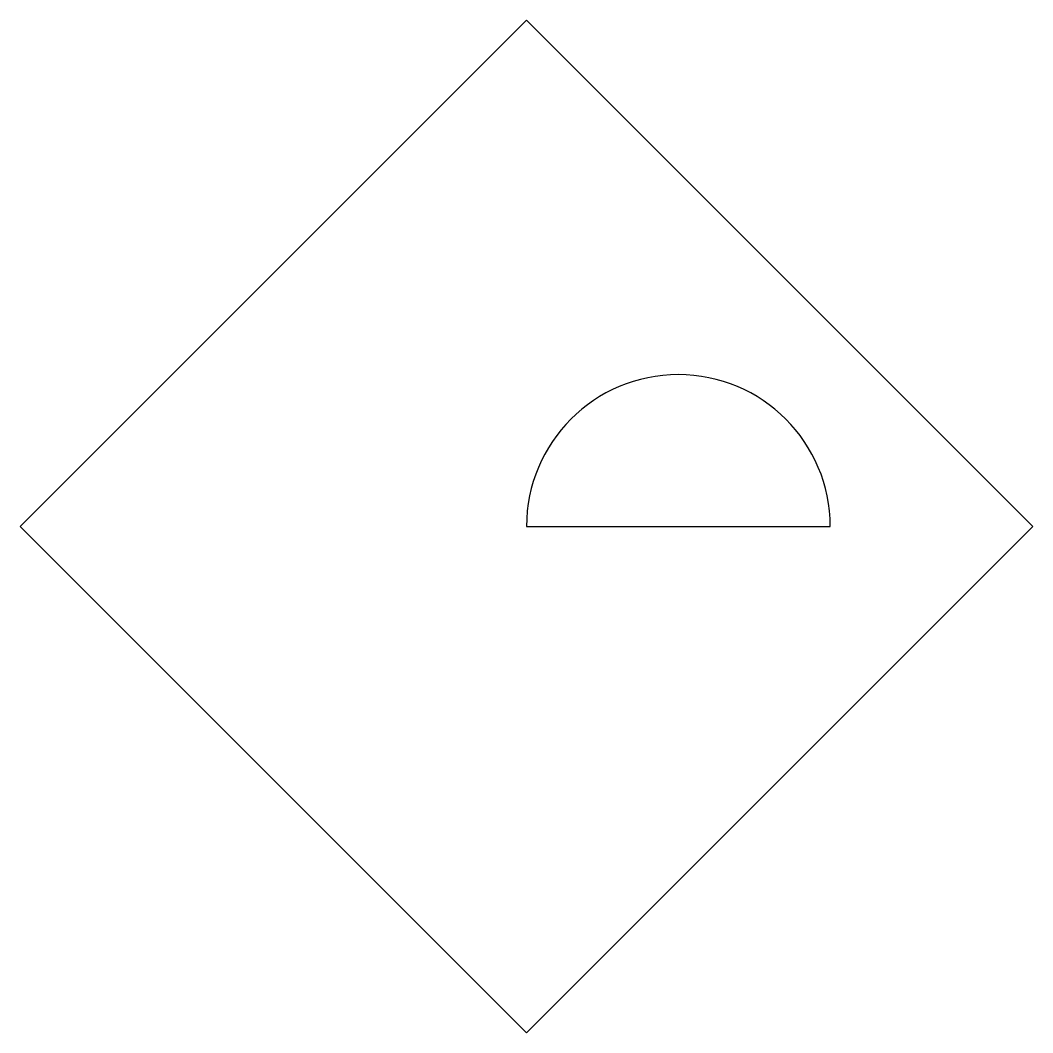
# Model space of a CAD drawing. Header units: metres. Extents: x 0 to 10, y 0 to 10.
import ezdxf

# ---------------------------------------------------------------- set-up
doc = ezdxf.new("R2010")
doc.units = ezdxf.units.M

msp = doc.modelspace()

# ---------------------------------------------------------------- linework, layer by layer
msp.add_lwpolyline([(0, 5), (5, 0), (10, 5), (5, 10), (0, 5)])
msp.add_lwpolyline([(5, 5), (8, 5, 1), (5, 5)], format="xyb")

doc.saveas('drawing.dxf')
